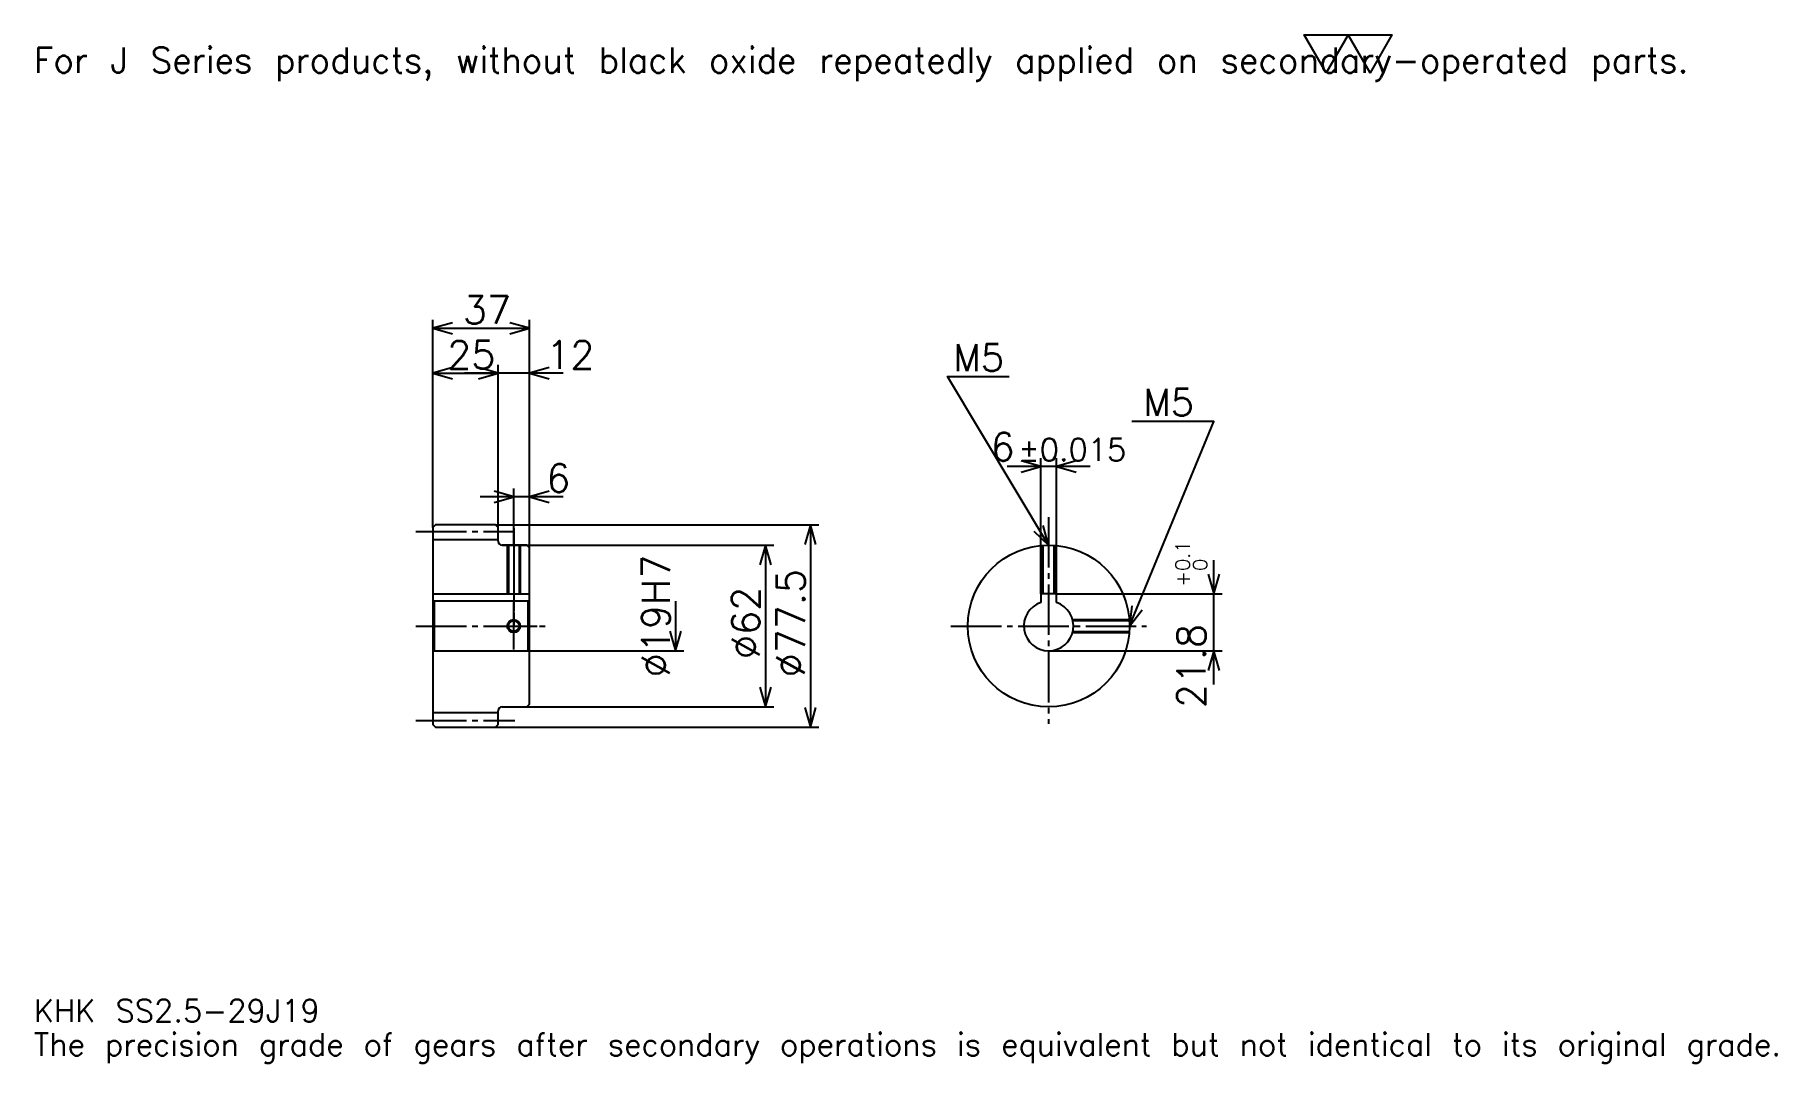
# Model space of a CAD drawing. Extents: x 22 to 689, y 8 to 402.
import ezdxf

# ---------------------------------------------------------------- set-up
doc = ezdxf.new("R2010")
doc.units = 0
doc.linetypes.add('DASHDOT', pattern=[25.826087, 19.369565, -2.152174, 2.152174, -2.152174])
doc.layers.get('0').update_dxf_attribs({"linetype": 'CONTINUOUS'})
doc.layers.add('DASHDOT', color=6, linetype='DASHDOT')
doc.styles.add('KANJI', font='TXT', dxfattribs={"bigfont": 'BIGFONT'})

msp = doc.modelspace()

# ---------------------------------------------------------------- linework, layer by layer
at = {"color": 5}
for p, q in [((174.32608, 214.152176), (174.32608, 292.706543)), ((174.32608, 289.478271), (211.32608, 289.478271)), ((211.32608, 214.152176), (211.32608, 292.706543)), ((199.32608, 214.152176), (199.32608, 275.489136)), ((174.32608, 272.260864), (199.32608, 272.260864)), ((224.23912, 272.260864), (186.41304, 272.260864)), ((426.108704, 236.532608), (394.282593, 236.532608)), ((407.195648, 187.702179), (407.195648, 239.760864)), ((413.195648, 187.702179), (413.195648, 239.760864)), ((205.32608, 214.152176), (205.32608, 228.141312)), ((224.23912, 224.913055), (192.41304, 224.913055)), ((174.32608, 213.152176), (174.32608, 214.152176)), ((198.32608, 214.152176), (211.32608, 214.152176)), ((199.32608, 213.152176), (199.32608, 214.152176)), ((205.32608, 206.402176), (205.32608, 214.152176)), ((205.32608, 206.402176), (205.32608, 214.152176)), ((211.32608, 214.152176), (322.163025, 214.152176)), ((211.32608, 205.402176), (211.32608, 214.152176)), ((318.934784, 214.152176), (318.934784, 136.652176)), ((200.82608, 206.402176), (211.32608, 206.402176)), ((211.32608, 206.402176), (304.945648, 206.402176)), ((301.717377, 206.402176), (301.717377, 144.402176)), ((473.478241, 152.989136), (473.478241, 200.615219)), ((413.195648, 187.702179), (476.706512, 187.702179)), ((267.282593, 184.902176), (267.282593, 165.902176)), ((211.32608, 165.902176), (270.510864, 165.902176)), ((410.195648, 165.902176), (476.706512, 165.902176)), ((200.82608, 144.402176), (211.32608, 144.402176)), ((211.32608, 144.402176), (304.945648, 144.402176)), ((198.32608, 136.652176), (211.32608, 136.652176)), ((211.32608, 136.652176), (322.163025, 136.652176))]:
    msp.add_line(p, q, dxfattribs=at)
at = {"color": 4}
for p, q in [((174.32608, 208.527176), (199.32608, 208.527176)), ((174.32608, 187.702179), (211.32608, 187.702179)), ((174.82608, 184.902176), (174.82608, 165.902176)), ((210.82608, 184.902176), (211.32608, 185.402176)), ((210.82608, 165.902176), (211.32608, 165.402176)), ((174.32608, 142.277176), (199.32608, 142.277176))]:
    msp.add_line(p, q, dxfattribs=at)
at = {"color": 7}
msp.add_lwpolyline([(516.521729, 387.391296), (508.128235, 401.940002), (541.702148, 401.940002), (533.308716, 387.391296), (524.915222, 401.940002), (516.521729, 387.391296)], dxfattribs=at)
at = {"color": 5}
for points in [[(181.858688, 291.630432), (174.32608, 289.478271), (181.858688, 287.32608)], [(203.793472, 287.32608), (211.32608, 289.478271), (203.793472, 291.630432)], [(181.858688, 274.413055), (174.32608, 272.260864), (181.858688, 270.108704)], [(191.793472, 270.108704), (199.32608, 272.260864), (191.793472, 274.413055)], [(191.793472, 270.108704), (199.32608, 272.260864), (191.793472, 274.413055)], [(218.858688, 274.413055), (211.32608, 272.260864), (218.858688, 270.108704)], [(410.195648, 206.402176), (371.456512, 270.967407), (395.130432, 270.967407)], [(441.195648, 175.402176), (473.478241, 253.75), (442.056519, 253.75)], [(399.663025, 234.380432), (407.195648, 236.532608), (399.663025, 238.684784)], [(420.728271, 238.684784), (413.195648, 236.532608), (420.728271, 234.380432)], [(197.793472, 222.760864), (205.32608, 224.913055), (197.793472, 227.065216)], [(218.858688, 227.065216), (211.32608, 224.913055), (218.858688, 222.760864)], [(321.086975, 206.619568), (318.934784, 214.152176), (316.782593, 206.619568)], [(404.47467, 211.754059), (410.195648, 206.402176), (408.165619, 213.968628)], [(303.869568, 198.869568), (301.717377, 206.402176), (299.565216, 198.869568)], [(471.32608, 195.234787), (473.478241, 187.702179), (475.630402, 195.234787)], [(442.07547, 183.186646), (441.195648, 175.402176), (446.055206, 181.546829)], [(265.130432, 173.434784), (267.282593, 165.902176), (269.434784, 173.434784)], [(475.630402, 158.369568), (473.478241, 165.902176), (471.32608, 158.369568)], [(299.565216, 151.934784), (301.717377, 144.402176), (303.869568, 151.934784)], [(316.782593, 144.184784), (318.934784, 136.652176), (321.086975, 144.184784)]]:
    msp.add_lwpolyline(points, dxfattribs=at)
at = {"color": 4}
for points in [[(199.32608, 207.902176), (199.32608, 213.152176), (198.32608, 214.152176), (175.32608, 214.152176), (174.32608, 213.152176), (174.32608, 165.402176)], [(200.82608, 144.402176), (210.32608, 144.402176), (211.32608, 145.402176), (211.32608, 205.402176), (210.32608, 206.402176), (200.82608, 206.402176)], [(202.82608, 206.402176), (202.82608, 187.702179)], [(203.261078, 206.402176), (203.261078, 187.702179)], [(207.391083, 206.402176), (207.391083, 187.702179)], [(207.82608, 206.402176), (207.82608, 187.702179)], [(407.695648, 187.702179), (407.695648, 206.301208)], [(408.130646, 187.702179), (408.130646, 206.333328)], [(412.260651, 187.702179), (412.260651, 206.333328)], [(412.695648, 187.702179), (412.695648, 206.301208)], [(413.195648, 184.416046), (413.195648, 187.702179), (407.195648, 187.702179), (407.195648, 184.416046)], [(174.32608, 165.402176), (174.82608, 165.902176), (210.82608, 165.902176), (210.82608, 184.902176), (174.82608, 184.902176), (174.32608, 185.402176)], [(419.360779, 177.902176), (441.094666, 177.902176)], [(419.468506, 177.467178), (441.126801, 177.467178)], [(419.360779, 172.902176), (441.094666, 172.902176)], [(419.468506, 173.337173), (441.126801, 173.337173)], [(174.32608, 165.402176), (174.32608, 137.652176), (175.32608, 136.652176), (198.32608, 136.652176), (199.32608, 137.652176), (199.32608, 142.902176)]]:
    msp.add_lwpolyline(points, dxfattribs=at)
for centre, radius in [((410.195648, 175.402176), 31), ((205.32608, 175.402176), 2.065)]:
    msp.add_circle(centre, radius, dxfattribs=at)
at = {"color": 7}
msp.add_circle((205.32608, 175.402176), 2.5, dxfattribs=at)
at = {"color": 4}
for centre, radius, start, end in [((200.82608, 207.902176), 1.5, 180, 270), ((410.195648, 175.402176), 9.5, 108.408480326, 71.591519674), ((200.82608, 142.902176), 1.5, 90, 180)]:
    msp.add_arc(centre, radius, start, end, dxfattribs=at)
at = {"layer": 'DASHDOT', "color": 7}
for p, q in [((410.195648, 217.16304), (410.195648, 137.945648)), ((167.869553, 211.652176), (205.782608, 211.652176)), ((205.32608, 206.402176), (205.32608, 175.402176)), ((167.869553, 175.402176), (217.782593, 175.402176)), ((372.739136, 175.402176), (447.652161, 175.402176)), ((167.869553, 139.152176), (205.782608, 139.152176))]:
    msp.add_line(p, q, dxfattribs=at)
for points in [[(205.32608, 212.858704), (205.32608, 181.245651)], [(205.32608, 166.445648), (205.32608, 184.358704)], [(196.369553, 175.402176), (214.282593, 175.402176)]]:
    msp.add_lwpolyline(points, dxfattribs=at)

# ---------------------------------------------------------------- texts
at = {"color": 7, "style": 'KANJI'}
for s, height, p in [('For J Series products, without black oxide repeatedly applied on secondary-operated parts.', 9.684783, (21.52174, 387.391296)), ('37', 10.76087, (185.831512, 291.200012)), ('25', 10.76087, (179.831512, 273.982605)), ('12', 10.76087, (217.782593, 273.982605)), ('M5', 10.330435, (373.608704, 273.119568)), ('M5', 10.330435, (446.36087, 255.902176)), ('6', 10.76087, (387.983093, 238.684784)), ('%%p0.015', 8.608696, (398.63501, 238.684784)), ('6', 10.76087, (217.782593, 226.634796)), ('KHK SS2.5-29J19', 8.608696, (21.52174, 23.673914)), ('The precision grade of gears after secondary operations is equivalent but not identical to its original grade.', 8.608696, (21.52174, 10.76087))]:
    msp.add_text(s, height=height, dxfattribs=at).set_placement(p)
for s, height, p in [('%%c19H7', 10.76087, (265.130432, 155.763596)), ('0.1', 5.380435, (464.223907, 196.542465)), ('0', 5.380435, (470.89563, 196.542465)), ('%%c77.5', 10.76087, (316.782593, 155.76358)), ('+', 5.380435, (464.223907, 190.516388)), ('%%c62', 10.76087, (299.565216, 162.758148)), ('21.8', 10.76087, (470.249969, 143.939087))]:
    msp.add_text(s, height=height, rotation=90, dxfattribs=at).set_placement(p)

doc.saveas('drawing.dxf')
